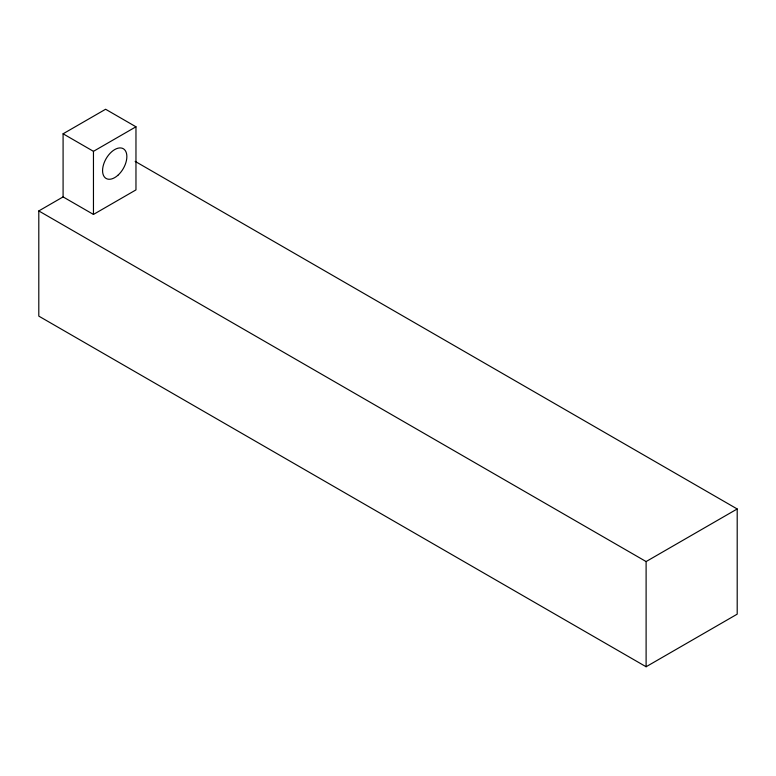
<?xml version="1.0" encoding="UTF-8"?>
<svg xmlns="http://www.w3.org/2000/svg" width="776" height="776" viewBox="0 0 776 776"><rect width="100%" height="100%" fill="white"/><g stroke="black" fill="none" stroke-linecap="round" stroke-linejoin="round"><path stroke-width="1.16" d="M63.089 196.91L63.089 133.792L105.604 109.251L135.965 126.789L135.965 189.897L93.459 214.438L63.089 196.91L38.8 210.936L38.8 316.123L646.107 666.749L737.2 614.155L737.2 508.969L135.14 161.369M63.089 133.792L93.459 151.33L135.965 126.789M38.8 210.936L646.107 561.562L737.2 508.969M646.107 561.562L646.107 666.749M93.459 151.33L93.459 214.438M117.855 175.327A17.179 9.913 -60 0 0 123.306 148.72A17.179 9.913 -60 0 0 102.985 166.743A17.179 9.913 -60 0 0 117.855 175.327"/></g></svg>
